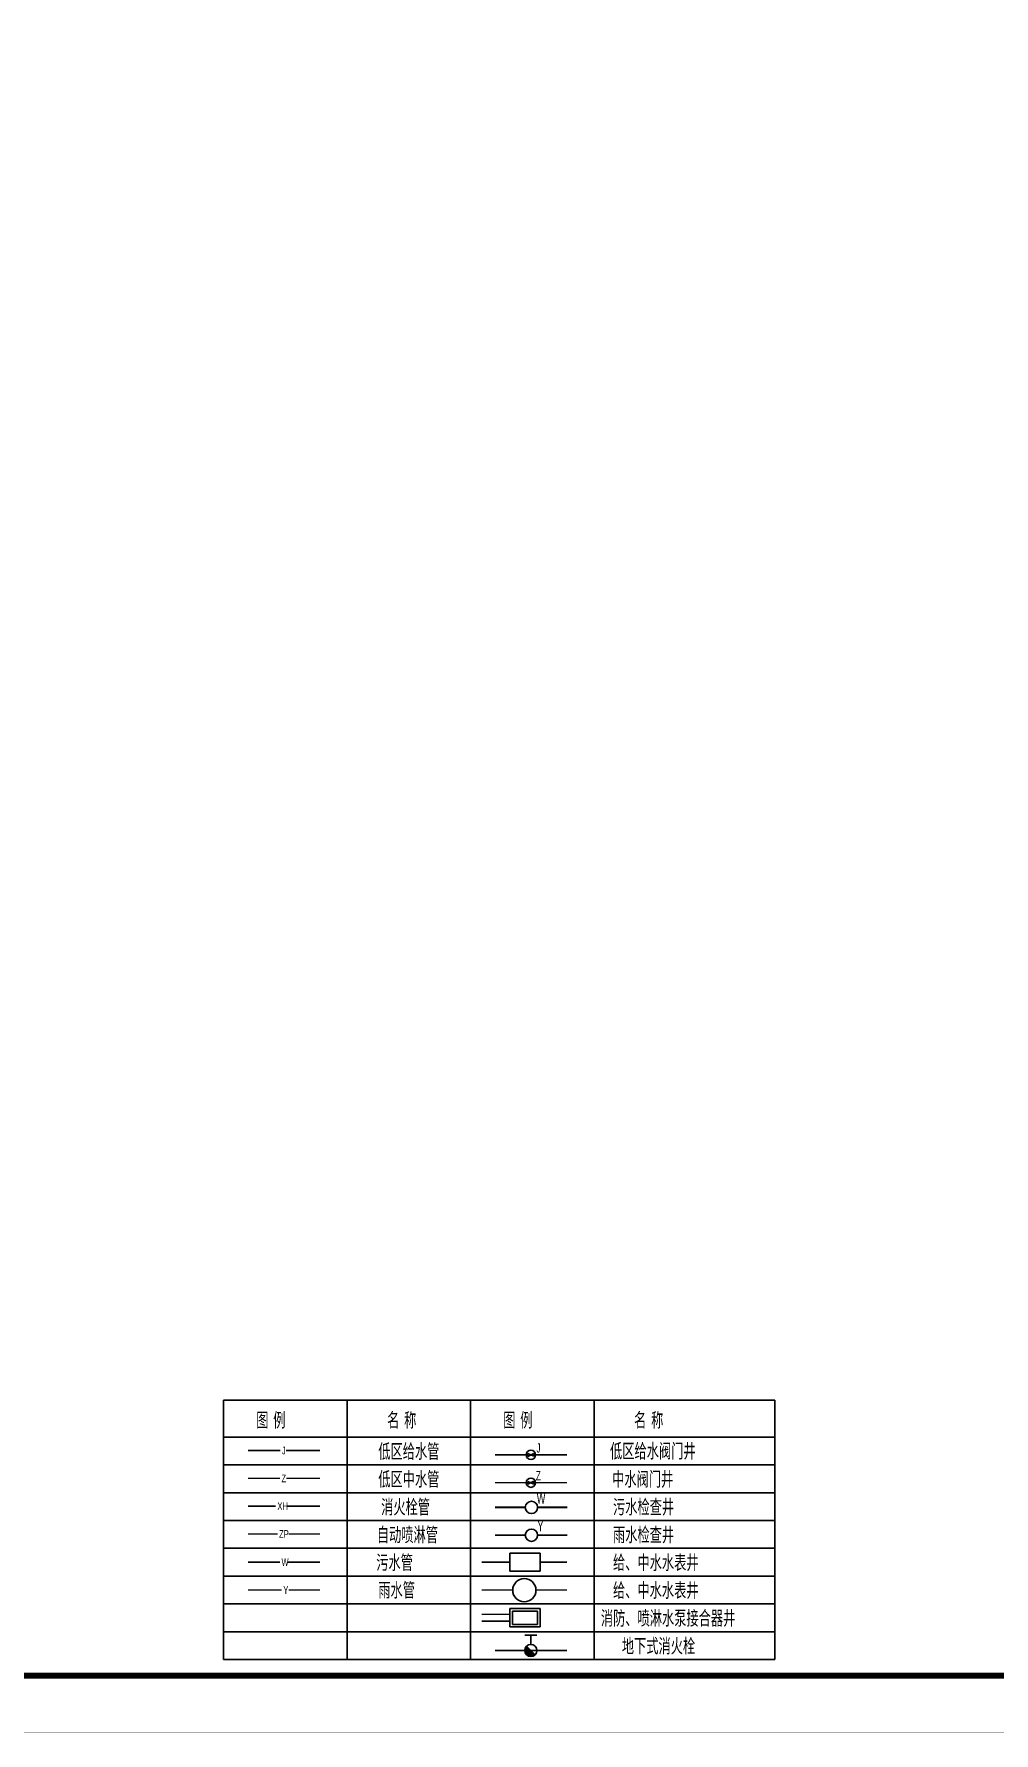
# Model space of a CAD drawing. Extents: x 332286 to 1463507, y -720758 to 86974.
# Drawn here: x 954144 to 970937, y -570934 to -541231 of the extents above; entities that cross this region are included whole.
import ezdxf

# ---------------------------------------------------------------- set-up
doc = ezdxf.new("R2010")
doc.units = 0
doc.header["$LTSCALE"] = 1000
doc.header["$MEASUREMENT"] = 0
doc.layers.get('0').update_dxf_attribs({"linetype": 'CONTINUOUS'})
for name, color, linetype in [('EQ-室外', 2, 'CONTINUOUS'), ('LINE', 9, 'CONTINUOUS'), ('PIPE-污水', 2, 'CONTINUOUS'), ('PIPE-给水', 3, 'CONTINUOUS'), ('PIPE-雨水', 4, 'CONTINUOUS'), ('S-喷淋', 210, 'CONTINUOUS'), ('S-污水', 2, 'CONTINUOUS'), ('S-消防', 1, 'CONTINUOUS'), ('S-给水', 7, 'CONTINUOUS'), ('SA_TEXT', 7, 'CONTINUOUS'), ('SA_给水', 3, 'CONTINUOUS'), ('SHEET_LINE', 6, 'CONTINUOUS'), ('TEXT_污水', 7, 'CONTINUOUS'), ('TWT_TEXT', 7, 'CONTINUOUS'), ('TWT_TITLE', 7, 'CONTINUOUS'), ('WELL_污水', 2, 'CONTINUOUS')]:
    doc.layers.add(name, color=color, linetype=linetype)
doc.styles.add('_TWT_PIPETEXT', font='ROS', dxfattribs={"width": 0.7, "height": 2.5, "bigfont": 'JD'})
doc.styles.add('_TWT_WELL', font='ROS', dxfattribs={"width": 0.8, "height": 3, "bigfont": 'JD'})

# ---------------------------------------------------------------- blocks, each defined once
blk = doc.blocks.new('$TwtSys$00000317')
blk.add_hatch(color=256).paths.add_polyline_path([(92, -92), (-92, 92, 0.999981)])
for p, q in [((0, 331), (-130, 331)), ((92, -92), (-92, 92)), ((0, 331), (0, 131)), ((0, 331), (130, 331))]:
    blk.add_line(p, q)
for start, end in [(135, 315), (315, 135)]:
    blk.add_arc((0, 0), 131, start, end)
blk = doc.blocks.new('$TWTSYS$00000187')
blk.add_circle((0, 0, 0), 0.5)
blk = doc.blocks.new('$TWTSYS$00000186')
for p, q in [((0.32, 0.16, 0), (-0.33, -0.16, 0)), ((-0.33, 0.14, 0), (0.32, -0.14, 0)), ((-0.33, 0.14, 0), (-0.33, -0.16, 0)), ((0.32, -0.14, 0), (0.32, 0.16, 0))]:
    blk.add_line(p, q)
blk.add_circle((0, 0, 0), 0.5)

msp = doc.modelspace()

# ---------------------------------------------------------------- linework, layer by layer
at = {"extrusion": (-5.73533e-14, -0.002231, 0.999998)}
for p, q in [((962466, -567787.4, -4.5), (962997.5, -567787.4, -4.5)), ((962466, -568106.4, -5.2), (962466, -567787.4, -4.5)), ((962997.5, -567787.4, -4.5), (962997.5, -568106.4, -5.2)), ((962997.5, -568106.4, -5.2), (962466, -568106.4, -5.2)), ((962466, -568759.4, -6.7), (962997.5, -568759.4, -6.7)), ((962466, -569078.4, -7.4), (962466, -568759.4, -6.7)), ((962511.8, -568802.1, -6.8), (962951.7, -568802.1, -6.8)), ((962511.8, -568802.1, -6.8), (962511.8, -569035.7, -7.3)), ((962951.7, -568802.1, -6.8), (962951.7, -569035.7, -7.3)), ((962997.5, -568759.4, -6.7), (962997.5, -569078.4, -7.4)), ((962997.5, -569078.4, -7.4), (962466, -569078.4, -7.4)), ((962511.8, -569035.7, -7.3), (962951.7, -569035.7, -7.3))]:
    msp.add_line(p, q, dxfattribs=at)
msp.add_circle((962721, -568437.2, 1.4), 203.1)
at = {"layer": 'LINE', "color": 7, "extrusion": (-5.73533e-14, -0.002231, 0.999998)}
for p, q in [((957459.8, -565113, 1.4), (957459.8, -569649, -8.7)), ((957459.8, -565113, 1.4), (967100.4, -565113, 1.4)), ((959619.8, -565113, 1.4), (959619.8, -569649, -8.7)), ((961779.8, -565113, 1.4), (961779.8, -569649, -8.7)), ((963939.8, -565113, 1.4), (963939.8, -569649, -8.7)), ((967100.4, -565113, 1.4), (967100.4, -569649, -8.7)), ((957459.8, -565761), (967100.4, -565761)), ((957459.8, -566247, -1.1), (967100.4, -566247, -1.1)), ((957459.8, -566733, -2.2), (967100.4, -566733, -2.2)), ((957459.8, -567219, -3.3), (967100.4, -567219, -3.3)), ((957459.8, -567705, -4.3), (967100.4, -567705, -4.3)), ((957459.8, -568191, -5.4), (967100.4, -568191, -5.4)), ((957459.8, -568677, -6.5), (967100.4, -568677, -6.5)), ((957459.8, -569163, -7.6), (967100.4, -569163, -7.6)), ((957459.8, -569649, -8.7), (967100.4, -569649, -8.7))]:
    msp.add_line(p, q, dxfattribs=at)
at = {"layer": 'PIPE-污水', "linetype": 'Continuous', "const_width": 32.4, "elevation": 0.1}
for points in [[(962205.5, -566989.3), (962737.3, -566989.3)], [(962953.3, -566989.3), (963471, -566989.3)], [(962205.5, -567475.3), (962737.3, -567475.3)], [(962953.3, -567475.3), (963471, -567475.3)]]:
    msp.add_lwpolyline(points, dxfattribs=at)
at = {"layer": 'PIPE-给水', "const_width": 27}
for points, elevation in [([(962205.6, -566072), (962755.4, -566072)], 6.6), ([(962917.4, -566072), (963467.1, -566072)], 6.6), ([(962205.6, -566558), (962755.4, -566558)], 6.6), ([(962917.4, -566558), (963467.1, -566558)], 6.6), ([(962205.6, -569492), (963467.1, -569492)], 0.1)]:
    msp.add_lwpolyline(points, dxfattribs=dict(at, elevation=elevation))
at = {"layer": 'PIPE-雨水', "linetype": 'Continuous', "const_width": 27, "elevation": 0.1}
for points in [[(957885.6, -568433.5), (958478.3, -568433.5)], [(958598.2, -568433.5), (959147.1, -568433.5)]]:
    msp.add_lwpolyline(points, dxfattribs=at)
at = {"layer": 'S-喷淋', "const_width": 27, "elevation": 0.1}
for points in [[(957885.6, -567454.2), (958405, -567454.2)], [(958598.9, -567454.2), (959147.1, -567454.2)]]:
    msp.add_lwpolyline(points, dxfattribs=at)
at = {"layer": 'S-污水', "const_width": 27, "elevation": 0.1}
for points in [[(957885.6, -567946.1), (958446.7, -567946.1)], [(958582.9, -567946.1), (959147.1, -567946.1)]]:
    msp.add_lwpolyline(points, dxfattribs=at)
at = {"layer": 'S-消防', "const_width": 27, "elevation": 0.1}
for points in [[(957885.6, -566968.2), (958374.1, -566968.2)], [(958568, -566968.2), (959147.1, -566968.2)]]:
    msp.add_lwpolyline(points, dxfattribs=at)
at = {"layer": 'S-给水', "const_width": 27, "elevation": 0.1}
for points in [[(957885.6, -565996.2), (958454.3, -565996.2)], [(958549.5, -565996.2), (959147.1, -565996.2)], [(957885.6, -566482.2), (958446.1, -566482.2)], [(958557.7, -566482.2), (959147.1, -566482.2)], [(961975.6, -567946.9), (962466, -567946.9)], [(962997.5, -567946.9), (963469.6, -567946.9)], [(961975.6, -568432.9), (962519.3, -568432.9)], [(962922.7, -568432.9), (963469.6, -568432.9)], [(961975.6, -568859.2), (962466, -568859.2)], [(961975.6, -568978.6), (962466, -568978.6)]]:
    msp.add_lwpolyline(points, dxfattribs=at)
at = {"layer": 'SHEET_LINE', "color": 4, "const_width": 5}
msp.add_lwpolyline([(903628.2, -570931.5), (987728.2, -570931.5), (987728.2, -511531.5), (903628.2, -511531.5)], close=True, dxfattribs=at)
at = {"layer": 'TWT_TITLE', "color": 4, "linetype": 'Continuous', "const_width": 100}
msp.add_lwpolyline([(906128.2, -569931.5), (986728.2, -569931.5), (986728.2, -512531.5), (906128.2, -512531.5)], close=True, dxfattribs=at)

# ---------------------------------------------------------------- block references
at = {"layer": 'EQ-室外', "xscale": 0.8099999999999999, "yscale": 0.8099999999999999, "zscale": 0.8099999999999999}
msp.add_blockref('$TwtSys$00000317', (962836.4, -569492, 0.1), dxfattribs=at)
at = {"layer": 'SA_给水', "xscale": 162, "yscale": 162, "zscale": 162}
for p in [(962836.4, -566072, 6.6), (962836.4, -566558, 6.6)]:
    msp.add_blockref('$TWTSYS$00000186', p, dxfattribs=at)
at = {"layer": 'WELL_污水', "xscale": 216, "yscale": 216, "zscale": 216}
for p in [(962845.3, -566989.3, 0.1), (962845.3, -567475.3, 0.1)]:
    msp.add_blockref('$TWTSYS$00000187', p, dxfattribs=at)

# ---------------------------------------------------------------- texts
at = {"layer": 'SA_TEXT', "style": '_TWT_WELL', "width": 0.64}
for s, p in [('J', (962933.5, -566031.5, 6.6)), ('Z', (962923.6, -566517.5, 6.6))]:
    msp.add_text(s, height=162, dxfattribs=at).set_placement(p)
at = {"layer": 'TEXT_污水', "style": '_TWT_WELL', "width": 0.64}
for s, p in [('W', (962937.6, -566921.8, 0.1)), ('Y', (962949.1, -567407.8, 0.1))]:
    msp.add_text(s, height=189, dxfattribs=at).set_placement(p)
at = {"layer": 'TWT_TEXT', "style": '_TWT_PIPETEXT'}
for s, height, width, p in [('图 例', 281.3, 0.8, (958031.8, -565613.5, 0.3)), ('名 称', 281.3, 0.8, (960321.4, -565613.5, 0.3)), ('图 例', 281.3, 0.8, (962351.8, -565613.5, 0.3)), ('名 称', 281.3, 0.8, (964641.4, -565613.5, 0.3)), ('J', 135, 0.64, (958481.3, -566063.7, 0.1)), ('低区给水管', 281.3, 0.8, (960166.8, -566159, -0.9)), ('低区给水阀门井', 281.3, 0.8, (964220.5, -566153.2, -1.1)), ('Z', 135, 0.64, (958473.1, -566549.7, 0.1)), ('低区中水管', 281.3, 0.8, (960166.8, -566645, -2)), ('中水阀门井', 281.3, 0.8, (964256.5, -566645, -2)), ('XH', 135, 0.64, (958401.1, -567035.7, 0.1)), ('消火栓管', 281.3, 0.8, (960216.5, -567131, -3.1)), ('污水检查井', 281.3, 0.8, (964271.9, -567131, -3.1)), ('自动喷淋管', 281.3, 0.8, (960141.4, -567617, -4.1)), ('雨水检查井', 281.3, 0.8, (964271.9, -567617, -4.1)), ('ZP', 135, 0.64, (958432, -567521.7, 0.1)), ('W', 135, 0.64, (958473.7, -568013.6, 0.1)), ('污水管', 281.3, 0.8, (960131.4, -568102.8, -5.2)), ('给、中水水表井', 281.3, 0.8, (964271.9, -568103, -5.2)), ('Y', 135, 0.64, (958505.3, -568501, 0.1)), ('雨水管', 281.3, 0.8, (960166.8, -568584.1, -6.3)), ('给、中水水表井', 281.3, 0.8, (964271.9, -568589, -6.3)), ('消防、喷淋水泵接合器井', 281.302, 0.8, (964059.7, -569075, -7.4)), ('地下式消火栓', 281.3, 0.8, (964426.5, -569561, -8.5))]:
    msp.add_text(s, height=height, dxfattribs=dict(at, width=width)).set_placement(p)

doc.saveas('drawing.dxf')
